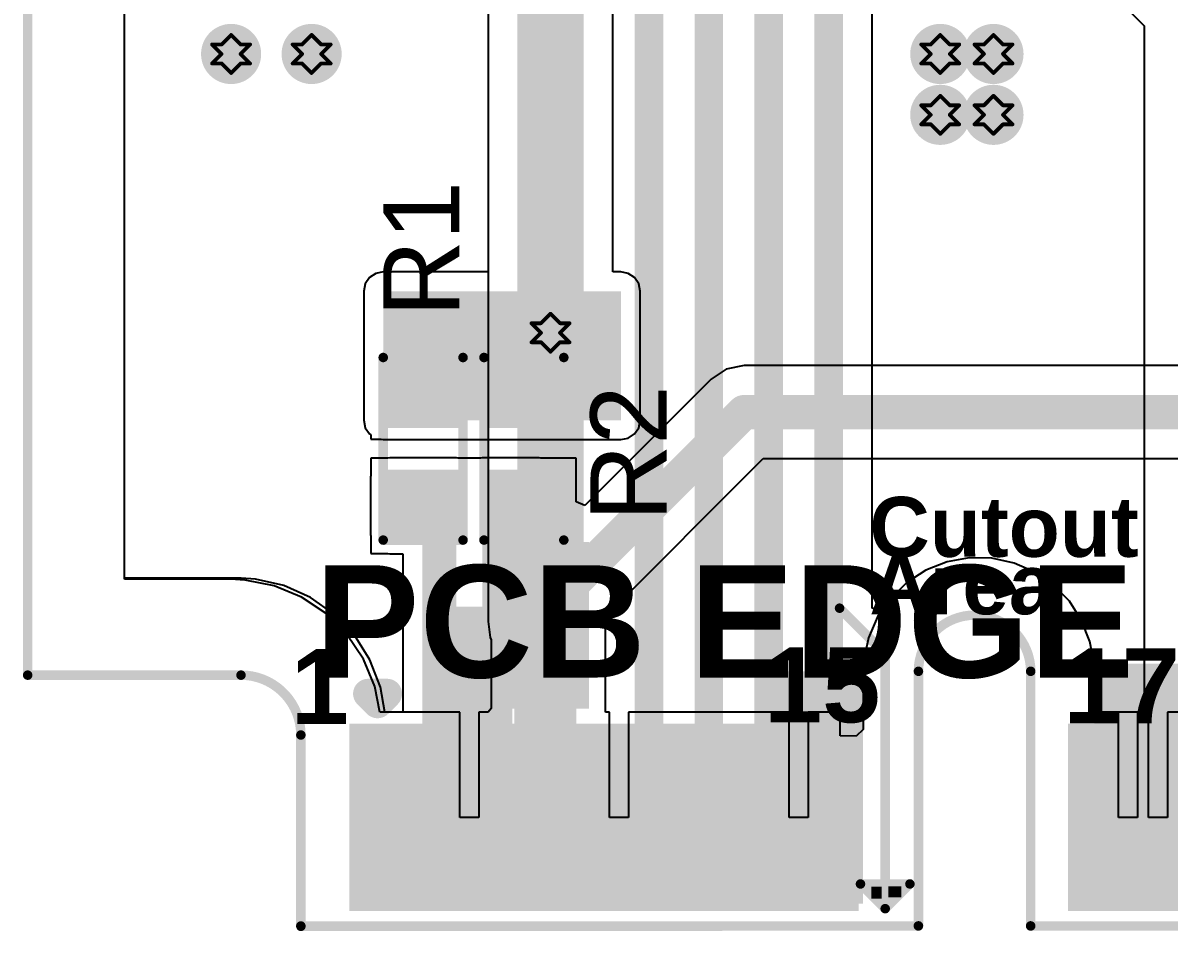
# Model space of a CAD drawing. Header units: inches. Extents: x 0 to 12.7, y -0.1 to 3.5.
# Drawn here: x -0.002 to 0.6, y -0.135 to 0.343 of the extents above; entities that cross this region are included whole.
import ezdxf

# ---------------------------------------------------------------- set-up
doc = ezdxf.new("R2010")
doc.units = ezdxf.units.IN
doc.header["$MEASUREMENT"] = 0
for name, color, linetype in [('Board Outline', 216, 'Continuous'), ('Bottom Layer', 5, 'Continuous'), ('Bottom Paste', 16, 'Continuous'), ('Bottom Solder', 6, 'Continuous'), ('Drill Drawing', 1, 'Continuous'), ('Top Layer', 1, 'Continuous'), ('Top Overlay', 2, 'Continuous'), ('Top Paste', 8, 'Continuous'), ('Top Solder', 216, 'Continuous'), ('Via Holes', 16, 'Continuous')]:
    doc.layers.add(name, color=color, linetype=linetype)
doc.styles.add('Arial', font='', dxfattribs={"height": 0.2})
doc.styles.add('Arial_Bold', font='', dxfattribs={"height": 0.2})
doc.styles.get('Arial').set_extended_font_data('Arial')
doc.styles.get('Arial_Bold').set_extended_font_data('Arial', bold=True)

# ---------------------------------------------------------------- blocks, each defined once
blk = doc.blocks.new('R___0603_2')
at = {"layer": 'Top Layer'}
for points in [[(-0.015, 0.0175), (-0.015, -0.0175), (-0.045, -0.0175), (-0.045, 0.0175)], [(0.045, 0.0175), (0.045, -0.0175), (0.015, -0.0175), (0.015, 0.0175)]]:
    blk.add_hatch(color=1, dxfattribs=at).paths.add_polyline_path(points)
at = {"layer": 'Top Paste'}
for points in [[(-0.015, 0.0175), (-0.015, -0.0175), (-0.045, -0.0175), (-0.045, 0.0175)], [(0.045, 0.0175), (0.045, -0.0175), (0.015, -0.0175), (0.015, 0.0175)]]:
    blk.add_hatch(color=8, dxfattribs=at).paths.add_polyline_path(points)
at = {"layer": 'Top Solder'}
for points in [[(-0.011, 0.0215), (-0.011, -0.0215), (-0.049, -0.0215), (-0.049, 0.0215)], [(0.049, 0.0215), (0.049, -0.0215), (0.011, -0.0215), (0.011, 0.0215)]]:
    blk.add_hatch(color=216, dxfattribs=at).paths.add_polyline_path(points)
at = {"layer": 'Top Overlay', "const_width": 0.005}
for points in [[(-0.048, -0.021), (-0.048, 0.021)], [(0.048, 0.021), (-0.048, 0.021)], [(0.048, -0.021), (0.048, 0.021)], [(0.048, -0.021), (-0.048, -0.021)]]:
    blk.add_lwpolyline(points, dxfattribs=at)
at = {"layer": 'Top Overlay', "const_width": 0.0025}
for points in [[(-0.04925, 0.021, 1), (-0.04675, 0.021, 1)], [(-0.04925, 0.021, 1), (-0.04675, 0.021, 1)], [(0.04675, 0.021, 1), (0.04925, 0.021, 1)], [(0.04675, 0.021, 1), (0.04925, 0.021, 1)], [(-0.04925, -0.021, 1), (-0.04675, -0.021, 1)], [(-0.04925, -0.021, 1), (-0.04675, -0.021, 1)], [(0.04675, -0.021, 1), (0.04925, -0.021, 1)], [(0.04675, -0.021, 1), (0.04925, -0.021, 1)]]:
    blk.add_lwpolyline(points, format="xyb", close=True, dxfattribs=at)
blk = doc.blocks.new('R___0603_3')
at = {"layer": 'Top Layer'}
for points in [[(-0.015, 0.0175), (-0.015, -0.0175), (-0.045, -0.0175), (-0.045, 0.0175)], [(0.045, 0.0175), (0.045, -0.0175), (0.015, -0.0175), (0.015, 0.0175)]]:
    blk.add_hatch(color=1, dxfattribs=at).paths.add_polyline_path(points)
at = {"layer": 'Top Paste'}
for points in [[(-0.015, 0.0175), (-0.015, -0.0175), (-0.045, -0.0175), (-0.045, 0.0175)], [(0.045, 0.0175), (0.045, -0.0175), (0.015, -0.0175), (0.015, 0.0175)]]:
    blk.add_hatch(color=8, dxfattribs=at).paths.add_polyline_path(points)
at = {"layer": 'Top Solder'}
for points in [[(-0.011, 0.0215), (-0.011, -0.0215), (-0.049, -0.0215), (-0.049, 0.0215)], [(0.049, 0.0215), (0.049, -0.0215), (0.011, -0.0215), (0.011, 0.0215)]]:
    blk.add_hatch(color=216, dxfattribs=at).paths.add_polyline_path(points)
at = {"layer": 'Top Overlay', "const_width": 0.005}
for points in [[(-0.048, -0.021), (-0.048, 0.021)], [(0.048, 0.021), (-0.048, 0.021)], [(0.048, -0.021), (0.048, 0.021)], [(0.048, -0.021), (-0.048, -0.021)]]:
    blk.add_lwpolyline(points, dxfattribs=at)
at = {"layer": 'Top Overlay', "const_width": 0.0025}
for points in [[(-0.04925, 0.021, 1), (-0.04675, 0.021, 1)], [(-0.04925, 0.021, 1), (-0.04675, 0.021, 1)], [(0.04675, 0.021, 1), (0.04925, 0.021, 1)], [(0.04675, 0.021, 1), (0.04925, 0.021, 1)], [(-0.04925, -0.021, 1), (-0.04675, -0.021, 1)], [(-0.04925, -0.021, 1), (-0.04675, -0.021, 1)], [(0.04675, -0.021, 1), (0.04925, -0.021, 1)], [(0.04675, -0.021, 1), (0.04925, -0.021, 1)]]:
    blk.add_lwpolyline(points, format="xyb", close=True, dxfattribs=at)
blk = doc.blocks.new('M____PCIE_P___5')
at = {"layer": 'Bottom Layer'}
for points in [[(0.027559, -0.0452756), (0.003937, -0.0452756), (0.003937, 0.0452756), (0.027559, 0.0452756)], [(0.0590551, -0.0452756), (0.0354331, -0.0452756), (0.0354331, 0.0452756), (0.0590551, 0.0452756)], [(0.0905511, -0.0452756), (0.0669291, -0.0452756), (0.0669291, 0.0452756), (0.0905511, 0.0452756)], [(0.1220472, -0.0452756), (0.0984252, -0.0452756), (0.0984252, 0.0452756), (0.1220472, 0.0452756)], [(0.1535433, -0.0452756), (0.1299213, -0.0452756), (0.1299213, 0.0452756), (0.1535433, 0.0452756)], [(0.1850393, -0.0452756), (0.1614173, -0.0452756), (0.1614173, 0.0452756), (0.1850393, 0.0452756)], [(0.2165354, -0.0452756), (0.1929134, -0.0452756), (0.1929134, 0.0452756), (0.2165354, 0.0452756)], [(0.2244094, 0.0452756), (0.2480314, 0.0452756), (0.2480314, -0.0452756), (0.2244094, -0.0452756)], [(0.3818897, 0.0452756), (0.4055117, 0.0452756), (0.4055117, -0.0452756), (0.3818897, -0.0452756)], [(0.4133858, 0.0452756), (0.4370078, 0.0452756), (0.4370078, -0.0452756), (0.4133858, -0.0452756)]]:
    blk.add_hatch(color=5, dxfattribs=at).paths.add_polyline_path(points)
at = {"layer": 'Bottom Paste'}
for points in [[(0.027559, -0.0452756), (0.003937, -0.0452756), (0.003937, 0.0452756), (0.027559, 0.0452756)], [(0.0590551, -0.0452756), (0.0354331, -0.0452756), (0.0354331, 0.0452756), (0.0590551, 0.0452756)], [(0.0905511, -0.0452756), (0.0669291, -0.0452756), (0.0669291, 0.0452756), (0.0905511, 0.0452756)], [(0.1220472, -0.0452756), (0.0984252, -0.0452756), (0.0984252, 0.0452756), (0.1220472, 0.0452756)], [(0.1535433, -0.0452756), (0.1299213, -0.0452756), (0.1299213, 0.0452756), (0.1535433, 0.0452756)], [(0.1850393, -0.0452756), (0.1614173, -0.0452756), (0.1614173, 0.0452756), (0.1850393, 0.0452756)], [(0.2165354, -0.0452756), (0.1929134, -0.0452756), (0.1929134, 0.0452756), (0.2165354, 0.0452756)], [(0.2244094, 0.0452756), (0.2480314, 0.0452756), (0.2480314, -0.0452756), (0.2244094, -0.0452756)], [(0.3818897, 0.0452756), (0.4055117, 0.0452756), (0.4055117, -0.0452756), (0.3818897, -0.0452756)], [(0.4133858, 0.0452756), (0.4370078, 0.0452756), (0.4370078, -0.0452756), (0.4133858, -0.0452756)]]:
    blk.add_hatch(color=16, dxfattribs=at).paths.add_polyline_path(points)
at = {"layer": 'Bottom Solder'}
for points in [[(0.031559, -0.0492756), (-6.3e-05, -0.0492756), (-6.3e-05, 0.0492756), (0.031559, 0.0492756)], [(0.0630551, -0.0492756), (0.0314331, -0.0492756), (0.0314331, 0.0492756), (0.0630551, 0.0492756)], [(0.0945511, -0.0492756), (0.0629291, -0.0492756), (0.0629291, 0.0492756), (0.0945511, 0.0492756)], [(0.1260472, -0.0492756), (0.0944252, -0.0492756), (0.0944252, 0.0492756), (0.1260472, 0.0492756)], [(0.1575433, -0.0492756), (0.1259213, -0.0492756), (0.1259213, 0.0492756), (0.1575433, 0.0492756)], [(0.1890393, -0.0492756), (0.1574173, -0.0492756), (0.1574173, 0.0492756), (0.1890393, 0.0492756)], [(0.2205354, -0.0492756), (0.1889134, -0.0492756), (0.1889134, 0.0492756), (0.2205354, 0.0492756)], [(0.2204094, 0.0492756), (0.2520314, 0.0492756), (0.2520314, -0.0492756), (0.2204094, -0.0492756)], [(0.3778897, 0.0492756), (0.4095117, 0.0492756), (0.4095117, -0.0492756), (0.3778897, -0.0492756)], [(0.4093858, 0.0492756), (0.4410078, 0.0492756), (0.4410078, -0.0492756), (0.4093858, -0.0492756)]]:
    blk.add_hatch(color=6, dxfattribs=at).paths.add_polyline_path(points)
at = {"layer": 'Top Layer'}
for points in [[(-0.011811, 0.0452756), (0.011811, 0.0452756), (0.011811, -0.0452756), (-0.011811, -0.0452756)], [(0.0196851, 0.0452756), (0.0433071, 0.0452756), (0.0433071, -0.0452756), (0.0196851, -0.0452756)], [(0.0511811, 0.0452756), (0.0748031, 0.0452756), (0.0748031, -0.0452756), (0.0511811, -0.0452756)], [(0.0826772, 0.0452756), (0.1062992, 0.0452756), (0.1062992, -0.0452756), (0.0826772, -0.0452756)], [(0.1141733, 0.0452756), (0.1377953, 0.0452756), (0.1377953, -0.0452756), (0.1141733, -0.0452756)], [(0.1456693, 0.0452756), (0.1692913, 0.0452756), (0.1692913, -0.0452756), (0.1456693, -0.0452756)], [(0.1771654, 0.0452756), (0.2007874, 0.0452756), (0.2007874, -0.0452756), (0.1771654, -0.0452756)], [(0.2086614, 0.0452756), (0.2322834, 0.0452756), (0.2322834, -0.0452756), (0.2086614, -0.0452756)], [(0.3661417, 0.0452756), (0.3897637, 0.0452756), (0.3897637, -0.0452756), (0.3661417, -0.0452756)], [(0.3976378, 0.0452756), (0.4212598, 0.0452756), (0.4212598, -0.0452756), (0.3976378, -0.0452756)]]:
    blk.add_hatch(color=1, dxfattribs=at).paths.add_polyline_path(points)
at = {"layer": 'Top Overlay'}
for points in [[(0.2587235, -0.0428185), (0.2642147, -0.0428185), (0.2642147, -0.0363961), (0.2587235, -0.0363961)], [(0.2676963, -0.0420441), (0.2745027, -0.0420441), (0.2745027, -0.0362425), (0.2676963, -0.0362425)]]:
    blk.add_hatch(color=2, dxfattribs=at).paths.add_polyline_path(points)
at = {"layer": 'Top Paste'}
for points in [[(-0.011811, 0.0452756), (0.011811, 0.0452756), (0.011811, -0.0452756), (-0.011811, -0.0452756)], [(0.0196851, 0.0452756), (0.0433071, 0.0452756), (0.0433071, -0.0452756), (0.0196851, -0.0452756)], [(0.0511811, 0.0452756), (0.0748031, 0.0452756), (0.0748031, -0.0452756), (0.0511811, -0.0452756)], [(0.0826772, 0.0452756), (0.1062992, 0.0452756), (0.1062992, -0.0452756), (0.0826772, -0.0452756)], [(0.1141733, 0.0452756), (0.1377953, 0.0452756), (0.1377953, -0.0452756), (0.1141733, -0.0452756)], [(0.1456693, 0.0452756), (0.1692913, 0.0452756), (0.1692913, -0.0452756), (0.1456693, -0.0452756)], [(0.1771654, 0.0452756), (0.2007874, 0.0452756), (0.2007874, -0.0452756), (0.1771654, -0.0452756)], [(0.2086614, 0.0452756), (0.2322834, 0.0452756), (0.2322834, -0.0452756), (0.2086614, -0.0452756)], [(0.3661417, 0.0452756), (0.3897637, 0.0452756), (0.3897637, -0.0452756), (0.3661417, -0.0452756)], [(0.3976378, 0.0452756), (0.4212598, 0.0452756), (0.4212598, -0.0452756), (0.3976378, -0.0452756)]]:
    blk.add_hatch(color=8, dxfattribs=at).paths.add_polyline_path(points)
at = {"layer": 'Top Solder'}
for points in [[(-0.015811, 0.0492756), (0.015811, 0.0492756), (0.015811, -0.0492756), (-0.015811, -0.0492756)], [(0.0156851, 0.0492756), (0.0473071, 0.0492756), (0.0473071, -0.0492756), (0.0156851, -0.0492756)], [(0.0471811, 0.0492756), (0.0788031, 0.0492756), (0.0788031, -0.0492756), (0.0471811, -0.0492756)], [(0.0786772, 0.0492756), (0.1102992, 0.0492756), (0.1102992, -0.0492756), (0.0786772, -0.0492756)], [(0.1101733, 0.0492756), (0.1417953, 0.0492756), (0.1417953, -0.0492756), (0.1101733, -0.0492756)], [(0.1416693, 0.0492756), (0.1732913, 0.0492756), (0.1732913, -0.0492756), (0.1416693, -0.0492756)], [(0.1731654, 0.0492756), (0.2047874, 0.0492756), (0.2047874, -0.0492756), (0.1731654, -0.0492756)], [(0.2046614, 0.0492756), (0.2362834, 0.0492756), (0.2362834, -0.0492756), (0.2046614, -0.0492756)], [(0.3621417, 0.0492756), (0.3937637, 0.0492756), (0.3937637, -0.0492756), (0.3621417, -0.0492756)], [(0.3936378, 0.0492756), (0.4252598, 0.0492756), (0.4252598, -0.0492756), (0.3936378, -0.0492756)]]:
    blk.add_hatch(color=216, dxfattribs=at).paths.add_polyline_path(points)
at = {"layer": 'Top Overlay'}
for points, const_width in [([(0.242, 0.11), (0.266, 0.086)], 0.005), ([(0.266, -0.048), (0.266, 0.086)], 0.005), ([(0.2834841, -0.057067), (0.2834841, 0.076811)], 0.005), ([(0.3425393, -0.0570866), (0.3425393, 0.076811)], 0.005), ([(-0.006, 0.065), (-0.001, 0.06)], 0.015748), ([(-0.006, 0.065), (0.004, 0.065)], 0.015748), ([(-0.001, 0.06), (0.004, 0.065)], 0.015748), ([(-0.0413386, -0.0570866), (-0.0413386, 0.0433071)], 0.005), ([(0.253, -0.035), (0.266, -0.048)], 0.005), ([(0.253, -0.035), (0.279, -0.035)], 0.005), ([(0.266, -0.048), (0.279, -0.035)], 0.005), ([(-0.0413386, -0.0570866), (0.2834645, -0.0570866)], 0.005), ([(0.2834645, -0.0570866), (0.2834841, -0.057067)], 0.005), ([(0.3425393, -0.0570866), (0.9704724, -0.0570866)], 0.005)]:
    blk.add_lwpolyline(points, dxfattribs=dict(at, const_width=const_width))
for points, const_width in [([(0.24075, 0.11, 1), (0.24325, 0.11, 1)], 0.0025), ([(0.26475, 0.086, 1), (0.26725, 0.086, 1)], 0.0025), ([(0.26475, 0.086, 1), (0.26725, 0.086, 1)], 0.0025), ([(0.2822341, 0.076811, 1), (0.2847341, 0.076811, 1)], 0.0025), ([(0.2822341, 0.076811, 1), (0.2847341, 0.076811, 1)], 0.0025), ([(0.3412893, 0.076811, 1), (0.3437893, 0.076811, 1)], 0.0025), ([(0.3412893, 0.076811, 1), (0.3437893, 0.076811, 1)], 0.0025), ([(-0.0740847, 0.0748032, 1), (-0.0715847, 0.0748032, 1)], 0.0025), ([(-0.009937, 0.065, 1), (-0.002063, 0.065, 1)], 0.007874), ([(-0.009937, 0.065, 1), (-0.002063, 0.065, 1)], 0.007874), ([(6.3e-05, 0.065, 1), (0.007937, 0.065, 1)], 0.007874), ([(6.3e-05, 0.065, 1), (0.007937, 0.065, 1)], 0.007874), ([(-0.004937, 0.06, 1), (0.002937, 0.06, 1)], 0.007874), ([(-0.004937, 0.06, 1), (0.002937, 0.06, 1)], 0.007874), ([(-0.0425886, 0.0433071, 1), (-0.0400886, 0.0433071, 1)], 0.0025), ([(-0.0425886, 0.0433071, 1), (-0.0400886, 0.0433071, 1)], 0.0025), ([(0.25175, -0.035, 1), (0.25425, -0.035, 1)], 0.0025), ([(0.25175, -0.035, 1), (0.25425, -0.035, 1)], 0.0025), ([(0.27775, -0.035, 1), (0.28025, -0.035, 1)], 0.0025), ([(0.27775, -0.035, 1), (0.28025, -0.035, 1)], 0.0025), ([(0.26475, -0.048, 1), (0.26725, -0.048, 1)], 0.0025), ([(0.26475, -0.048, 1), (0.26725, -0.048, 1)], 0.0025), ([(0.26475, -0.048, 1), (0.26725, -0.048, 1)], 0.0025), ([(-0.0425886, -0.0570866, 1), (-0.0400886, -0.0570866, 1)], 0.0025), ([(-0.0425886, -0.0570866, 1), (-0.0400886, -0.0570866, 1)], 0.0025), ([(0.2822145, -0.0570866, 1), (0.2847145, -0.0570866, 1)], 0.0025), ([(0.2822145, -0.0570866, 1), (0.2847145, -0.0570866, 1)], 0.0025), ([(0.2822341, -0.057067, 1), (0.2847341, -0.057067, 1)], 0.0025), ([(0.2822341, -0.057067, 1), (0.2847341, -0.057067, 1)], 0.0025), ([(0.3412893, -0.0570866, 1), (0.3437893, -0.0570866, 1)], 0.0025), ([(0.3412893, -0.0570866, 1), (0.3437893, -0.0570866, 1)], 0.0025)]:
    blk.add_lwpolyline(points, format="xyb", close=True, dxfattribs=dict(at, const_width=const_width))
at = {"layer": 'Top Overlay', "const_width": 0.005}
for points in [[(0.2834841, 0.076811, -0.9999999999999999), (0.3425393, 0.076811)], [(-0.0728347, 0.0748032, -0.4142135623730951), (-0.0413386, 0.0433071)]]:
    blk.add_lwpolyline(points, format="xyb", dxfattribs=at)
at = {"layer": 'Top Overlay', "style": 'Arial_Bold'}
for s, height, p in [('Cutout', 0.0314961, (0.2576682, 0.137011)), ('PCB EDGE', 0.0590551, (-0.0339969, 0.0735451)), ('Area', 0.0314961, (0.2576682, 0.1068)), ('1', 0.0393701, (-0.0466722, 0.0490962)), ('15', 0.0393701, (0.2023278, 0.0499798)), ('17', 0.0393701, (0.3598081, 0.049519))]:
    blk.add_text(s, height=height, rotation=360, dxfattribs=at).set_placement(p)

msp = doc.modelspace()

# ---------------------------------------------------------------- hatches: boundary and pattern name
at = {"layer": 'Bottom Layer'}
h = msp.add_hatch(color=5, dxfattribs=at)
edge = h.paths.add_edge_path()
edge.add_arc((0.1070005, 0.3265911), 0.011811, 0, 360)
h = msp.add_hatch(color=5, dxfattribs=at)
edge = h.paths.add_edge_path()
edge.add_arc((0.1493574, 0.3265911), 0.011811, 0, 360)
h = msp.add_hatch(color=5, dxfattribs=at)
edge = h.paths.add_edge_path()
edge.add_arc((0.4800005, 0.3265911), 0.011811, 0, 360)
h = msp.add_hatch(color=5, dxfattribs=at)
edge = h.paths.add_edge_path()
edge.add_arc((0.5080005, 0.3265911), 0.011811, 0, 360)
h = msp.add_hatch(color=5, dxfattribs=at)
edge = h.paths.add_edge_path()
edge.add_arc((0.4800005, 0.2945911), 0.011811, 0, 360)
h = msp.add_hatch(color=5, dxfattribs=at)
edge = h.paths.add_edge_path()
edge.add_arc((0.5080005, 0.2945911), 0.011811, 0, 360)
h = msp.add_hatch(color=5, dxfattribs=at)
edge = h.paths.add_edge_path()
edge.add_arc((0.2750005, 0.1800005), 0.011811, 0, 360)
for points in [[(0.254032, -0.0176223), (0.2952766, -0.0176223), (0.2952766, 0.0700005), (0.254032, 0.0700005)], [(0.2244736, -0.1199995), (0.2410556, -0.1199995), (0.2410556, 0.0360005), (0.2244736, 0.0360005)], [(0.2559696, -0.1199995), (0.2725516, -0.1199995), (0.2725516, 0.0360005), (0.2559696, 0.0360005)]]:
    msp.add_hatch(color=5, dxfattribs=at).paths.add_polyline_path(points)
at = {"layer": 'Bottom Solder'}
h = msp.add_hatch(color=6, dxfattribs=at)
edge = h.paths.add_edge_path()
edge.add_arc((0.1070005, 0.3265911), 0.015811, 0, 360)
h = msp.add_hatch(color=6, dxfattribs=at)
edge = h.paths.add_edge_path()
edge.add_arc((0.1493574, 0.3265911), 0.015811, 0, 360)
h = msp.add_hatch(color=6, dxfattribs=at)
edge = h.paths.add_edge_path()
edge.add_arc((0.4800005, 0.3265911), 0.015811, 0, 360)
h = msp.add_hatch(color=6, dxfattribs=at)
edge = h.paths.add_edge_path()
edge.add_arc((0.5080005, 0.3265911), 0.015811, 0, 360)
h = msp.add_hatch(color=6, dxfattribs=at)
edge = h.paths.add_edge_path()
edge.add_arc((0.4800005, 0.2945911), 0.015811, 0, 360)
h = msp.add_hatch(color=6, dxfattribs=at)
edge = h.paths.add_edge_path()
edge.add_arc((0.5080005, 0.2945911), 0.015811, 0, 360)
h = msp.add_hatch(color=6, dxfattribs=at)
edge = h.paths.add_edge_path()
edge.add_arc((0.2750005, 0.1800005), 0.015811, 0, 360)
at = {"layer": 'Top Layer'}
h = msp.add_hatch(color=1, dxfattribs=at)
edge = h.paths.add_edge_path()
edge.add_arc((0.1070005, 0.3265911), 0.011811, 0, 360)
h = msp.add_hatch(color=1, dxfattribs=at)
edge = h.paths.add_edge_path()
edge.add_arc((0.1493574, 0.3265911), 0.011811, 0, 360)
h = msp.add_hatch(color=1, dxfattribs=at)
edge = h.paths.add_edge_path()
edge.add_arc((0.4800005, 0.3265911), 0.011811, 0, 360)
h = msp.add_hatch(color=1, dxfattribs=at)
edge = h.paths.add_edge_path()
edge.add_arc((0.5080005, 0.3265911), 0.011811, 0, 360)
h = msp.add_hatch(color=1, dxfattribs=at)
edge = h.paths.add_edge_path()
edge.add_arc((0.4800005, 0.2945911), 0.011811, 0, 360)
h = msp.add_hatch(color=1, dxfattribs=at)
edge = h.paths.add_edge_path()
edge.add_arc((0.5080005, 0.2945911), 0.011811, 0, 360)
for points in [[(0.1870005, 0.1340005), (0.3120005, 0.1340005), (0.3120005, 0.2018115), (0.1870005, 0.2018115)], [(0.1905005, 0.0740005), (0.2255005, 0.0740005), (0.2255005, 0.1040005), (0.1905005, 0.1040005)], [(0.2075995, -0.1134282), (0.2255005, -0.1134282), (0.2255005, 0.1040004), (0.2075995, 0.1040004)], [(0.2390955, 0.0740005), (0.2690005, 0.0740005), (0.2690005, 0.1040005), (0.2390955, 0.1040005)], [(0.2390955, -0.1134282), (0.2550005, -0.1134282), (0.2550005, 0.1040004), (0.2390955, 0.1040004)], [(0.3965759, -0.1200771), (0.4394099, -0.1200771), (0.4394099, 0.0020089), (0.3965759, 0.0020089)], [(0.561083, -0.1200771), (0.7519696, -0.1200771), (0.7519696, 0.0059673), (0.561083, 0.0059673)], [(0.5511822, -0.1200771), (0.7610004, -0.1200771), (0.7610004, -0.0295259), (0.5511822, -0.0295259)]]:
    msp.add_hatch(color=1, dxfattribs=at).paths.add_polyline_path(points)
h = msp.add_hatch(color=1, dxfattribs=at)
edge = h.paths.add_edge_path()
edge.add_arc((0.2750005, 0.1800005), 0.011811, 0, 360)
at = {"layer": 'Top Solder'}
h = msp.add_hatch(color=216, dxfattribs=at)
edge = h.paths.add_edge_path()
edge.add_arc((0.1070005, 0.3265911), 0.015811, 0, 360)
h = msp.add_hatch(color=216, dxfattribs=at)
edge = h.paths.add_edge_path()
edge.add_arc((0.1493574, 0.3265911), 0.015811, 0, 360)
h = msp.add_hatch(color=216, dxfattribs=at)
edge = h.paths.add_edge_path()
edge.add_arc((0.4800005, 0.3265911), 0.015811, 0, 360)
h = msp.add_hatch(color=216, dxfattribs=at)
edge = h.paths.add_edge_path()
edge.add_arc((0.5080005, 0.3265911), 0.015811, 0, 360)
h = msp.add_hatch(color=216, dxfattribs=at)
edge = h.paths.add_edge_path()
edge.add_arc((0.4800005, 0.2945911), 0.015811, 0, 360)
h = msp.add_hatch(color=216, dxfattribs=at)
edge = h.paths.add_edge_path()
edge.add_arc((0.5080005, 0.2945911), 0.015811, 0, 360)
h = msp.add_hatch(color=216, dxfattribs=at)
edge = h.paths.add_edge_path()
edge.add_arc((0.2750005, 0.1800005), 0.015811, 0, 360)
at = {"layer": 'Via Holes'}
h = msp.add_hatch(color=7, dxfattribs=at)
edge = h.paths.add_edge_path()
edge.add_arc((0.1070005, 0.3265911), 0.0059055, 0, 360)
h = msp.add_hatch(color=7, dxfattribs=at)
edge = h.paths.add_edge_path()
edge.add_arc((0.1493574, 0.3265911), 0.0059055, 0, 360)
h = msp.add_hatch(color=7, dxfattribs=at)
edge = h.paths.add_edge_path()
edge.add_arc((0.4800005, 0.3265911), 0.0059055, 0, 360)
h = msp.add_hatch(color=7, dxfattribs=at)
edge = h.paths.add_edge_path()
edge.add_arc((0.5080005, 0.3265911), 0.0059055, 0, 360)
h = msp.add_hatch(color=7, dxfattribs=at)
edge = h.paths.add_edge_path()
edge.add_arc((0.4800005, 0.2945911), 0.0059055, 0, 360)
h = msp.add_hatch(color=7, dxfattribs=at)
edge = h.paths.add_edge_path()
edge.add_arc((0.5080005, 0.2945911), 0.0059055, 0, 360)
h = msp.add_hatch(color=7, dxfattribs=at)
edge = h.paths.add_edge_path()
edge.add_arc((0.2750005, 0.1800005), 0.0059055, 0, 360)

# ---------------------------------------------------------------- linework, layer by layer
at = {"layer": 'Board Outline', "const_width": 0.005}
for points in [[(5e-07, 5e-07), (5e-07, 1.9544099)], [(5e-07, 5e-07), (0.1122052, 5e-07)], [(0.4684828, -0.1318494), (0.4685239, 0.0020089)], [(0.527538, -0.1318494), (0.5275791, 0.0020089)], [(0.1437012, -0.1320698), (0.1437012, -0.031495)], [(0.1437012, -0.1320698), (0.4684827, -0.1318887)], [(0.5275379, -0.1318887), (1.1555122, -0.1320698)]]:
    msp.add_lwpolyline(points, dxfattribs=at)
for points in [[(0.4685239, 0.0020089, -0.9999999999999999), (0.5275791, 0.0020089)], [(0.1122052, 1e-06, -0.4142135623730951), (0.1437012, -0.031495)]]:
    msp.add_lwpolyline(points, format="xyb", dxfattribs=at)
at = {"layer": 'Board Outline', "const_width": 0.0025}
for points in [[(-0.0012495, 5e-07, 1), (0.0012505, 5e-07, 1)], [(-0.0012495, 5e-07, 1), (0.0012505, 5e-07, 1)], [(0.1109552, 1e-06, 1), (0.1134552, 1e-06, 1)], [(0.1109552, 5e-07, 1), (0.1134552, 5e-07, 1)], [(0.4672739, 0.0020089, 1), (0.4697739, 0.0020089, 1)], [(0.4672739, 0.0020089, 1), (0.4697739, 0.0020089, 1)], [(0.5263291, 0.0020089, 1), (0.5288291, 0.0020089, 1)], [(0.5263291, 0.0020089, 1), (0.5288291, 0.0020089, 1)], [(0.1424512, -0.031495, 1), (0.1449512, -0.031495, 1)], [(0.1424512, -0.031495, 1), (0.1449512, -0.031495, 1)], [(0.1424512, -0.1320698, 1), (0.1449512, -0.1320698, 1)], [(0.1424512, -0.1320698, 1), (0.1449512, -0.1320698, 1)], [(0.4672327, -0.1318887, 1), (0.4697327, -0.1318887, 1)], [(0.4672328, -0.1318494, 1), (0.4697328, -0.1318494, 1)], [(0.5262879, -0.1318887, 1), (0.5287879, -0.1318887, 1)], [(0.526288, -0.1318494, 1), (0.528788, -0.1318494, 1)]]:
    msp.add_lwpolyline(points, format="xyb", close=True, dxfattribs=at)
at = {"layer": 'Bottom Layer'}
for p, q in [((0.0510005, 0.0503984), (0.0510005, 1.8967295)), ((0.2422201, 1.5338358), (0.2422201, 0.1800005)), ((0.4442011, 0.0352031), (0.4442011, 0.3830696)), ((0.5676565, 0.3610597), (0.5872959, 0.3414203)), ((0.5872959, 0.3414203), (0.5872959, -0.0195259)), ((0.2422201, 0.1800005), (0.2422201, 0.0282048)), ((0.4952832, 0.0616352), (0.4835493, 0.0595022)), ((0.5072078, 0.0614384), (0.4952832, 0.0616352)), ((0.518865, 0.0589192), (0.5072078, 0.0614384)), ((0.4724568, 0.0551212), (0.462432, 0.0486606)), ((0.4835493, 0.0595022), (0.4724568, 0.0551212)), ((0.5298068, 0.0541744), (0.518865, 0.0589192)), ((0.1066035, 0.0503982), (0.0510005, 0.0503984)), ((0.1143822, 0.0500165), (0.1066035, 0.0503982)), ((0.1296409, 0.046982), (0.1143822, 0.0500165)), ((0.462432, 0.0486606), (0.4538601, 0.0403686)), ((0.5396129, 0.0473865), (0.5298068, 0.0541744)), ((0.1440143, 0.0410287), (0.1296409, 0.046982)), ((0.5479064, 0.0388161), (0.5396129, 0.0473865)), ((0.1569499, 0.0323854), (0.1440143, 0.0410287)), ((0.4538601, 0.0403686), (0.4492011, 0.0336408)), ((0.5543689, 0.0287925), (0.5479064, 0.0388161)), ((0.1679505, 0.0213844), (0.1569499, 0.0323854)), ((0.4492011, 0.0336408), (0.4442011, 0.0352031)), ((0.2422201, 0.0282048), (0.2433371, 0.0197206)), ((0.5587519, 0.0177008), (0.5543689, 0.0287925)), ((0.1765932, 0.0084485), (0.1679505, 0.0213844)), ((0.2433371, 0.0197206), (0.2438361, 0.0185159)), ((0.2438361, 0.0185159), (0.2438361, -0.0176222)), ((0.5608871, 0.0059673), (0.5587519, 0.0177008)), ((0.182546, -0.0059251), (0.1765932, 0.0084485)), ((0.5610826, 7e-07), (0.5608871, 0.0059673)), ((0.5610831, 4e-07), (0.5610826, 7e-07)), ((0.561083, 3e-07), (0.5610831, 4e-07)), ((0.561083, -0.0195259), (0.561083, 3e-07)), ((0.1852502, -0.0195259), (0.182546, -0.0059251)), ((0.2438361, -0.0176222), (0.2422738, -0.0195259)), ((0.2272846, -0.0195259), (0.1852502, -0.0195259)), ((0.2272846, -0.0748015), (0.2272846, -0.0195259)), ((0.2422738, -0.0195259), (0.2372846, -0.0195259)), ((0.2372846, -0.0195259), (0.2372846, -0.0748015)), ((0.5737412, -0.0195259), (0.561083, -0.0195259)), ((0.5737412, -0.0748015), (0.5737412, -0.0195259)), ((0.5872959, -0.0195259), (0.5837412, -0.0195259)), ((0.5837412, -0.0195259), (0.5837412, -0.0748015)), ((0.2372846, -0.0748015), (0.2272846, -0.0748015)), ((0.5837412, -0.0748015), (0.5737412, -0.0748015))]:
    msp.add_line(p, q, dxfattribs=at)
for points, const_width in [([(0.2750005, 0.1800005), (0.2750005, 1.5338358)], 0.035), ([(0.3897643, -0.0748009), (0.3897643, 1.0632177)], 0.015), ([(0.4212603, -0.0748009), (0.4212603, 1.0433253)], 0.015), ([(0.3267728, -0.0748015), (0.3267728, 1.0213979)], 0.015), ([(0.3582688, -0.0748015), (0.3582688, 1.0083517)], 0.015), ([(0.2750005, 0.0282048), (0.2750005, 0.1800005)], 0.035)]:
    msp.add_lwpolyline(points, dxfattribs=dict(at, const_width=const_width))
for points, const_width in [([(0.2662505, 0.1800005, 1), (0.2837505, 0.1800005, 1)], 0.0175), ([(0.2662505, 0.1800005, 1), (0.2837505, 0.1800005, 1)], 0.0175), ([(0.2662505, 0.0282048, 1), (0.2837505, 0.0282048, 1)], 0.0175), ([(0.3230228, -0.0748015, 1), (0.3305228, -0.0748015, 1)], 0.0075), ([(0.3545188, -0.0748015, 1), (0.3620188, -0.0748015, 1)], 0.0075), ([(0.3860143, -0.0748009, 1), (0.3935143, -0.0748009, 1)], 0.0075), ([(0.4175103, -0.0748009, 1), (0.4250103, -0.0748009, 1)], 0.0075)]:
    msp.add_lwpolyline(points, format="xyb", close=True, dxfattribs=dict(at, const_width=const_width))
at = {"layer": 'Drill Drawing', "const_width": 0.002}
for points in [[(0.0970005, 0.3315911), (0.1020005, 0.3265911)], [(0.0970005, 0.3315911), (0.1020005, 0.3315911)], [(0.1020005, 0.3315911), (0.1070005, 0.3365911)], [(0.1070005, 0.3365911), (0.1120005, 0.3315911)], [(0.1120005, 0.3315911), (0.1170005, 0.3315911)], [(0.1120005, 0.3265911), (0.1170005, 0.3315911)], [(0.1393574, 0.3315911), (0.1443574, 0.3265911)], [(0.1393574, 0.3315911), (0.1443574, 0.3315911)], [(0.1443574, 0.3315911), (0.1493574, 0.3365911)], [(0.1493574, 0.3365911), (0.1543574, 0.3315911)], [(0.1543574, 0.3315911), (0.1593574, 0.3315911)], [(0.1543574, 0.3265911), (0.1593574, 0.3315911)], [(0.4700005, 0.3315911), (0.4750005, 0.3265911)], [(0.4700005, 0.3315911), (0.4750005, 0.3315911)], [(0.4750005, 0.3315911), (0.4800005, 0.3365911)], [(0.4800005, 0.3365911), (0.4850005, 0.3315911)], [(0.4850005, 0.3315911), (0.4900005, 0.3315911)], [(0.4850005, 0.3265911), (0.4900005, 0.3315911)], [(0.4980005, 0.3315911), (0.5030005, 0.3265911)], [(0.4980005, 0.3315911), (0.5030005, 0.3315911)], [(0.5030005, 0.3315911), (0.5080005, 0.3365911)], [(0.5080005, 0.3365911), (0.5130005, 0.3315911)], [(0.5130005, 0.3315911), (0.5180005, 0.3315911)], [(0.5130005, 0.3265911), (0.5180005, 0.3315911)], [(0.0970005, 0.3215911), (0.1020005, 0.3265911)], [(0.1120005, 0.3265911), (0.1170005, 0.3215911)], [(0.1393574, 0.3215911), (0.1443574, 0.3265911)], [(0.1543574, 0.3265911), (0.1593574, 0.3215911)], [(0.4700005, 0.3215911), (0.4750005, 0.3265911)], [(0.4850005, 0.3265911), (0.4900005, 0.3215911)], [(0.4980005, 0.3215911), (0.5030005, 0.3265911)], [(0.5130005, 0.3265911), (0.5180005, 0.3215911)], [(0.0970005, 0.3215911), (0.1020005, 0.3215911)], [(0.1020005, 0.3215911), (0.1070005, 0.3165911)], [(0.1070005, 0.3165911), (0.1120005, 0.3215911)], [(0.1120005, 0.3215911), (0.1170005, 0.3215911)], [(0.1393574, 0.3215911), (0.1443574, 0.3215911)], [(0.1443574, 0.3215911), (0.1493574, 0.3165911)], [(0.1493574, 0.3165911), (0.1543574, 0.3215911)], [(0.1543574, 0.3215911), (0.1593574, 0.3215911)], [(0.4700005, 0.3215911), (0.4750005, 0.3215911)], [(0.4750005, 0.3215911), (0.4800005, 0.3165911)], [(0.4800005, 0.3165911), (0.4850005, 0.3215911)], [(0.4850005, 0.3215911), (0.4900005, 0.3215911)], [(0.4980005, 0.3215911), (0.5030005, 0.3215911)], [(0.5030005, 0.3215911), (0.5080005, 0.3165911)], [(0.5080005, 0.3165911), (0.5130005, 0.3215911)], [(0.5130005, 0.3215911), (0.5180005, 0.3215911)], [(0.4750005, 0.2995911), (0.4800005, 0.3045911)], [(0.4800005, 0.3045911), (0.4850005, 0.2995911)], [(0.5030005, 0.2995911), (0.5080005, 0.3045911)], [(0.5080005, 0.3045911), (0.5130005, 0.2995911)], [(0.4700005, 0.2995911), (0.4750005, 0.2945911)], [(0.4700005, 0.2995911), (0.4750005, 0.2995911)], [(0.4700005, 0.2895911), (0.4750005, 0.2945911)], [(0.4850005, 0.2995911), (0.4900005, 0.2995911)], [(0.4850005, 0.2945911), (0.4900005, 0.2995911)], [(0.4850005, 0.2945911), (0.4900005, 0.2895911)], [(0.4980005, 0.2995911), (0.5030005, 0.2945911)], [(0.4980005, 0.2995911), (0.5030005, 0.2995911)], [(0.4980005, 0.2895911), (0.5030005, 0.2945911)], [(0.5130005, 0.2995911), (0.5180005, 0.2995911)], [(0.5130005, 0.2945911), (0.5180005, 0.2995911)], [(0.5130005, 0.2945911), (0.5180005, 0.2895911)], [(0.4700005, 0.2895911), (0.4750005, 0.2895911)], [(0.4750005, 0.2895911), (0.4800005, 0.2845911)], [(0.4800005, 0.2845911), (0.4850005, 0.2895911)], [(0.4850005, 0.2895911), (0.4900005, 0.2895911)], [(0.4980005, 0.2895911), (0.5030005, 0.2895911)], [(0.5030005, 0.2895911), (0.5080005, 0.2845911)], [(0.5080005, 0.2845911), (0.5130005, 0.2895911)], [(0.5130005, 0.2895911), (0.5180005, 0.2895911)], [(0.2700005, 0.1850005), (0.2750005, 0.1900005)], [(0.2750005, 0.1900005), (0.2800005, 0.1850005)], [(0.2650005, 0.1850005), (0.2700005, 0.1800005)], [(0.2650005, 0.1850005), (0.2700005, 0.1850005)], [(0.2650005, 0.1750005), (0.2700005, 0.1800005)], [(0.2800005, 0.1850005), (0.2850005, 0.1850005)], [(0.2800005, 0.1800005), (0.2850005, 0.1850005)], [(0.2800005, 0.1800005), (0.2850005, 0.1750005)], [(0.2650005, 0.1750005), (0.2700005, 0.1750005)], [(0.2700005, 0.1750005), (0.2750005, 0.1700005)], [(0.2750005, 0.1700005), (0.2800005, 0.1750005)], [(0.2800005, 0.1750005), (0.2850005, 0.1750005)]]:
    msp.add_lwpolyline(points, dxfattribs=at)
at = {"layer": 'Drill Drawing', "const_width": 0.001}
for points in [[(0.0965005, 0.3315911, 1), (0.0975005, 0.3315911, 1)], [(0.0965005, 0.3315911, 1), (0.0975005, 0.3315911, 1)], [(0.1015005, 0.3315911, 1), (0.1025005, 0.3315911, 1)], [(0.1015005, 0.3315911, 1), (0.1025005, 0.3315911, 1)], [(0.1065005, 0.3365911, 1), (0.1075005, 0.3365911, 1)], [(0.1065005, 0.3365911, 1), (0.1075005, 0.3365911, 1)], [(0.1115005, 0.3315911, 1), (0.1125005, 0.3315911, 1)], [(0.1115005, 0.3315911, 1), (0.1125005, 0.3315911, 1)], [(0.1165005, 0.3315911, 1), (0.1175005, 0.3315911, 1)], [(0.1165005, 0.3315911, 1), (0.1175005, 0.3315911, 1)], [(0.1388574, 0.3315911, 1), (0.1398574, 0.3315911, 1)], [(0.1388574, 0.3315911, 1), (0.1398574, 0.3315911, 1)], [(0.1438574, 0.3315911, 1), (0.1448574, 0.3315911, 1)], [(0.1438574, 0.3315911, 1), (0.1448574, 0.3315911, 1)], [(0.1488574, 0.3365911, 1), (0.1498574, 0.3365911, 1)], [(0.1488574, 0.3365911, 1), (0.1498574, 0.3365911, 1)], [(0.1538574, 0.3315911, 1), (0.1548574, 0.3315911, 1)], [(0.1538574, 0.3315911, 1), (0.1548574, 0.3315911, 1)], [(0.1588574, 0.3315911, 1), (0.1598574, 0.3315911, 1)], [(0.1588574, 0.3315911, 1), (0.1598574, 0.3315911, 1)], [(0.4695005, 0.3315911, 1), (0.4705005, 0.3315911, 1)], [(0.4695005, 0.3315911, 1), (0.4705005, 0.3315911, 1)], [(0.4745005, 0.3315911, 1), (0.4755005, 0.3315911, 1)], [(0.4745005, 0.3315911, 1), (0.4755005, 0.3315911, 1)], [(0.4795005, 0.3365911, 1), (0.4805005, 0.3365911, 1)], [(0.4795005, 0.3365911, 1), (0.4805005, 0.3365911, 1)], [(0.4845005, 0.3315911, 1), (0.4855005, 0.3315911, 1)], [(0.4845005, 0.3315911, 1), (0.4855005, 0.3315911, 1)], [(0.4895005, 0.3315911, 1), (0.4905005, 0.3315911, 1)], [(0.4895005, 0.3315911, 1), (0.4905005, 0.3315911, 1)], [(0.4975005, 0.3315911, 1), (0.4985005, 0.3315911, 1)], [(0.4975005, 0.3315911, 1), (0.4985005, 0.3315911, 1)], [(0.5025005, 0.3315911, 1), (0.5035005, 0.3315911, 1)], [(0.5025005, 0.3315911, 1), (0.5035005, 0.3315911, 1)], [(0.5075005, 0.3365911, 1), (0.5085005, 0.3365911, 1)], [(0.5075005, 0.3365911, 1), (0.5085005, 0.3365911, 1)], [(0.5125005, 0.3315911, 1), (0.5135005, 0.3315911, 1)], [(0.5125005, 0.3315911, 1), (0.5135005, 0.3315911, 1)], [(0.5175005, 0.3315911, 1), (0.5185005, 0.3315911, 1)], [(0.5175005, 0.3315911, 1), (0.5185005, 0.3315911, 1)], [(0.1015005, 0.3265911, 1), (0.1025005, 0.3265911, 1)], [(0.1015005, 0.3265911, 1), (0.1025005, 0.3265911, 1)], [(0.1115005, 0.3265911, 1), (0.1125005, 0.3265911, 1)], [(0.1115005, 0.3265911, 1), (0.1125005, 0.3265911, 1)], [(0.1438574, 0.3265911, 1), (0.1448574, 0.3265911, 1)], [(0.1438574, 0.3265911, 1), (0.1448574, 0.3265911, 1)], [(0.1538574, 0.3265911, 1), (0.1548574, 0.3265911, 1)], [(0.1538574, 0.3265911, 1), (0.1548574, 0.3265911, 1)], [(0.4745005, 0.3265911, 1), (0.4755005, 0.3265911, 1)], [(0.4745005, 0.3265911, 1), (0.4755005, 0.3265911, 1)], [(0.4845005, 0.3265911, 1), (0.4855005, 0.3265911, 1)], [(0.4845005, 0.3265911, 1), (0.4855005, 0.3265911, 1)], [(0.5025005, 0.3265911, 1), (0.5035005, 0.3265911, 1)], [(0.5025005, 0.3265911, 1), (0.5035005, 0.3265911, 1)], [(0.5125005, 0.3265911, 1), (0.5135005, 0.3265911, 1)], [(0.5125005, 0.3265911, 1), (0.5135005, 0.3265911, 1)], [(0.0965005, 0.3215911, 1), (0.0975005, 0.3215911, 1)], [(0.0965005, 0.3215911, 1), (0.0975005, 0.3215911, 1)], [(0.1015005, 0.3215911, 1), (0.1025005, 0.3215911, 1)], [(0.1015005, 0.3215911, 1), (0.1025005, 0.3215911, 1)], [(0.1115005, 0.3215911, 1), (0.1125005, 0.3215911, 1)], [(0.1115005, 0.3215911, 1), (0.1125005, 0.3215911, 1)], [(0.1165005, 0.3215911, 1), (0.1175005, 0.3215911, 1)], [(0.1165005, 0.3215911, 1), (0.1175005, 0.3215911, 1)], [(0.1388574, 0.3215911, 1), (0.1398574, 0.3215911, 1)], [(0.1388574, 0.3215911, 1), (0.1398574, 0.3215911, 1)], [(0.1438574, 0.3215911, 1), (0.1448574, 0.3215911, 1)], [(0.1438574, 0.3215911, 1), (0.1448574, 0.3215911, 1)], [(0.1538574, 0.3215911, 1), (0.1548574, 0.3215911, 1)], [(0.1538574, 0.3215911, 1), (0.1548574, 0.3215911, 1)], [(0.1588574, 0.3215911, 1), (0.1598574, 0.3215911, 1)], [(0.1588574, 0.3215911, 1), (0.1598574, 0.3215911, 1)], [(0.4695005, 0.3215911, 1), (0.4705005, 0.3215911, 1)], [(0.4695005, 0.3215911, 1), (0.4705005, 0.3215911, 1)], [(0.4745005, 0.3215911, 1), (0.4755005, 0.3215911, 1)], [(0.4745005, 0.3215911, 1), (0.4755005, 0.3215911, 1)], [(0.4845005, 0.3215911, 1), (0.4855005, 0.3215911, 1)], [(0.4845005, 0.3215911, 1), (0.4855005, 0.3215911, 1)], [(0.4895005, 0.3215911, 1), (0.4905005, 0.3215911, 1)], [(0.4895005, 0.3215911, 1), (0.4905005, 0.3215911, 1)], [(0.4975005, 0.3215911, 1), (0.4985005, 0.3215911, 1)], [(0.4975005, 0.3215911, 1), (0.4985005, 0.3215911, 1)], [(0.5025005, 0.3215911, 1), (0.5035005, 0.3215911, 1)], [(0.5025005, 0.3215911, 1), (0.5035005, 0.3215911, 1)], [(0.5125005, 0.3215911, 1), (0.5135005, 0.3215911, 1)], [(0.5125005, 0.3215911, 1), (0.5135005, 0.3215911, 1)], [(0.5175005, 0.3215911, 1), (0.5185005, 0.3215911, 1)], [(0.5175005, 0.3215911, 1), (0.5185005, 0.3215911, 1)], [(0.1065005, 0.3165911, 1), (0.1075005, 0.3165911, 1)], [(0.1065005, 0.3165911, 1), (0.1075005, 0.3165911, 1)], [(0.1488574, 0.3165911, 1), (0.1498574, 0.3165911, 1)], [(0.1488574, 0.3165911, 1), (0.1498574, 0.3165911, 1)], [(0.4795005, 0.3165911, 1), (0.4805005, 0.3165911, 1)], [(0.4795005, 0.3165911, 1), (0.4805005, 0.3165911, 1)], [(0.5075005, 0.3165911, 1), (0.5085005, 0.3165911, 1)], [(0.5075005, 0.3165911, 1), (0.5085005, 0.3165911, 1)], [(0.4795005, 0.3045911, 1), (0.4805005, 0.3045911, 1)], [(0.4795005, 0.3045911, 1), (0.4805005, 0.3045911, 1)], [(0.5075005, 0.3045911, 1), (0.5085005, 0.3045911, 1)], [(0.5075005, 0.3045911, 1), (0.5085005, 0.3045911, 1)], [(0.4695005, 0.2995911, 1), (0.4705005, 0.2995911, 1)], [(0.4695005, 0.2995911, 1), (0.4705005, 0.2995911, 1)], [(0.4745005, 0.2995911, 1), (0.4755005, 0.2995911, 1)], [(0.4745005, 0.2995911, 1), (0.4755005, 0.2995911, 1)], [(0.4745005, 0.2945911, 1), (0.4755005, 0.2945911, 1)], [(0.4745005, 0.2945911, 1), (0.4755005, 0.2945911, 1)], [(0.4845005, 0.2995911, 1), (0.4855005, 0.2995911, 1)], [(0.4845005, 0.2995911, 1), (0.4855005, 0.2995911, 1)], [(0.4845005, 0.2945911, 1), (0.4855005, 0.2945911, 1)], [(0.4845005, 0.2945911, 1), (0.4855005, 0.2945911, 1)], [(0.4895005, 0.2995911, 1), (0.4905005, 0.2995911, 1)], [(0.4895005, 0.2995911, 1), (0.4905005, 0.2995911, 1)], [(0.4975005, 0.2995911, 1), (0.4985005, 0.2995911, 1)], [(0.4975005, 0.2995911, 1), (0.4985005, 0.2995911, 1)], [(0.5025005, 0.2995911, 1), (0.5035005, 0.2995911, 1)], [(0.5025005, 0.2995911, 1), (0.5035005, 0.2995911, 1)], [(0.5025005, 0.2945911, 1), (0.5035005, 0.2945911, 1)], [(0.5025005, 0.2945911, 1), (0.5035005, 0.2945911, 1)], [(0.5125005, 0.2995911, 1), (0.5135005, 0.2995911, 1)], [(0.5125005, 0.2995911, 1), (0.5135005, 0.2995911, 1)], [(0.5125005, 0.2945911, 1), (0.5135005, 0.2945911, 1)], [(0.5125005, 0.2945911, 1), (0.5135005, 0.2945911, 1)], [(0.5175005, 0.2995911, 1), (0.5185005, 0.2995911, 1)], [(0.5175005, 0.2995911, 1), (0.5185005, 0.2995911, 1)], [(0.4695005, 0.2895911, 1), (0.4705005, 0.2895911, 1)], [(0.4695005, 0.2895911, 1), (0.4705005, 0.2895911, 1)], [(0.4745005, 0.2895911, 1), (0.4755005, 0.2895911, 1)], [(0.4745005, 0.2895911, 1), (0.4755005, 0.2895911, 1)], [(0.4845005, 0.2895911, 1), (0.4855005, 0.2895911, 1)], [(0.4845005, 0.2895911, 1), (0.4855005, 0.2895911, 1)], [(0.4895005, 0.2895911, 1), (0.4905005, 0.2895911, 1)], [(0.4895005, 0.2895911, 1), (0.4905005, 0.2895911, 1)], [(0.4975005, 0.2895911, 1), (0.4985005, 0.2895911, 1)], [(0.4975005, 0.2895911, 1), (0.4985005, 0.2895911, 1)], [(0.5025005, 0.2895911, 1), (0.5035005, 0.2895911, 1)], [(0.5025005, 0.2895911, 1), (0.5035005, 0.2895911, 1)], [(0.5125005, 0.2895911, 1), (0.5135005, 0.2895911, 1)], [(0.5125005, 0.2895911, 1), (0.5135005, 0.2895911, 1)], [(0.5175005, 0.2895911, 1), (0.5185005, 0.2895911, 1)], [(0.5175005, 0.2895911, 1), (0.5185005, 0.2895911, 1)], [(0.4795005, 0.2845911, 1), (0.4805005, 0.2845911, 1)], [(0.4795005, 0.2845911, 1), (0.4805005, 0.2845911, 1)], [(0.5075005, 0.2845911, 1), (0.5085005, 0.2845911, 1)], [(0.5075005, 0.2845911, 1), (0.5085005, 0.2845911, 1)], [(0.2745005, 0.1900005, 1), (0.2755005, 0.1900005, 1)], [(0.2745005, 0.1900005, 1), (0.2755005, 0.1900005, 1)], [(0.2645005, 0.1850005, 1), (0.2655005, 0.1850005, 1)], [(0.2645005, 0.1850005, 1), (0.2655005, 0.1850005, 1)], [(0.2695005, 0.1850005, 1), (0.2705005, 0.1850005, 1)], [(0.2695005, 0.1850005, 1), (0.2705005, 0.1850005, 1)], [(0.2695005, 0.1800005, 1), (0.2705005, 0.1800005, 1)], [(0.2695005, 0.1800005, 1), (0.2705005, 0.1800005, 1)], [(0.2795005, 0.1850005, 1), (0.2805005, 0.1850005, 1)], [(0.2795005, 0.1850005, 1), (0.2805005, 0.1850005, 1)], [(0.2795005, 0.1800005, 1), (0.2805005, 0.1800005, 1)], [(0.2795005, 0.1800005, 1), (0.2805005, 0.1800005, 1)], [(0.2845005, 0.1850005, 1), (0.2855005, 0.1850005, 1)], [(0.2845005, 0.1850005, 1), (0.2855005, 0.1850005, 1)], [(0.2645005, 0.1750005, 1), (0.2655005, 0.1750005, 1)], [(0.2645005, 0.1750005, 1), (0.2655005, 0.1750005, 1)], [(0.2695005, 0.1750005, 1), (0.2705005, 0.1750005, 1)], [(0.2695005, 0.1750005, 1), (0.2705005, 0.1750005, 1)], [(0.2795005, 0.1750005, 1), (0.2805005, 0.1750005, 1)], [(0.2795005, 0.1750005, 1), (0.2805005, 0.1750005, 1)], [(0.2845005, 0.1750005, 1), (0.2855005, 0.1750005, 1)], [(0.2845005, 0.1750005, 1), (0.2855005, 0.1750005, 1)], [(0.2745005, 0.1700005, 1), (0.2755005, 0.1700005, 1)], [(0.2745005, 0.1700005, 1), (0.2755005, 0.1700005, 1)]]:
    msp.add_lwpolyline(points, format="xyb", close=True, dxfattribs=at)
at = {"layer": 'Top Layer'}
for p, q in [((0.0510005, 0.0510005), (0.0510005, 1.8967295)), ((0.2422201, 0.8972345), (0.2422201, 0.2120074)), ((0.3077809, 0.2120074), (0.3077809, 0.8836565)), ((0.1830987, 0.2112313), (0.1797909, 0.2090211)), ((0.1870005, 0.2120074), (0.1830987, 0.2112313)), ((0.2422201, 0.2120074), (0.1870005, 0.2120074)), ((0.3120005, 0.2120074), (0.3077809, 0.2120074)), ((0.3159023, 0.2112313), (0.3120005, 0.2120074)), ((0.3192101, 0.2090211), (0.3159023, 0.2112313)), ((0.1775807, 0.2057133), (0.1768046, 0.2018115)), ((0.1797909, 0.2090211), (0.1775807, 0.2057133)), ((0.3214203, 0.2057133), (0.3192101, 0.2090211)), ((0.3221964, 0.2018115), (0.3214203, 0.2057133)), ((0.1768046, 0.2018115), (0.1768046, 0.1340005)), ((0.3221964, 0.1340005), (0.3221964, 0.2018115)), ((0.3768051, 0.1627738), (0.3674408, 0.1609111)), ((0.7747119, 0.1627738), (0.3768051, 0.1627738)), ((0.3674408, 0.1609111), (0.3595021, 0.1556067)), ((0.3595021, 0.1556067), (0.2931199, 0.0892245)), ((0.1768046, 0.1340005), (0.1775807, 0.1300987)), ((0.3214203, 0.1300987), (0.3221964, 0.1340005)), ((0.1775807, 0.1300987), (0.1797909, 0.1267909)), ((0.1797909, 0.1267909), (0.1805005, 0.1263168)), ((0.3159023, 0.1245807), (0.3192101, 0.1267909)), ((0.3192101, 0.1267909), (0.3214203, 0.1300987)), ((0.1805005, 0.1263168), (0.1805005, 0.1240005)), ((0.1805005, 0.1240005), (0.1860156, 0.1240005)), ((0.1860156, 0.1240005), (0.1870005, 0.1238046)), ((0.1870005, 0.1238046), (0.3120005, 0.1238046)), ((0.3120005, 0.1238046), (0.3159023, 0.1245807)), ((0.1895156, 0.1140005), (0.1805005, 0.1140005)), ((0.1805005, 0.1140005), (0.1805005, 0.1049854)), ((0.1905005, 0.1141964), (0.1895156, 0.1140005)), ((0.2255005, 0.1141964), (0.1905005, 0.1141964)), ((0.2264854, 0.1140005), (0.2255005, 0.1141964)), ((0.2381106, 0.1140005), (0.2264854, 0.1140005)), ((0.2390955, 0.1141964), (0.2381106, 0.1140005)), ((0.2690005, 0.1141964), (0.2390955, 0.1141964)), ((0.2699854, 0.1140005), (0.2690005, 0.1141964)), ((0.2885005, 0.1140005), (0.2699854, 0.1140005)), ((0.2885005, 0.0911379), (0.2885005, 0.1140005)), ((0.3039983, 0.0308908), (0.386941, 0.1138334)), ((0.386941, 0.1138334), (0.7848477, 0.1138334)), ((0.1805005, 0.1049854), (0.1803046, 0.1040005)), ((0.1803046, 0.1040005), (0.1803046, 0.0740005)), ((0.2931199, 0.0892245), (0.2885005, 0.0911379)), ((0.1803046, 0.0740005), (0.1805005, 0.0730156)), ((0.1805005, 0.0730156), (0.1805005, 0.0640005)), ((0.1805005, 0.0640005), (0.1895156, 0.0640005)), ((0.1895156, 0.0640005), (0.1905005, 0.0638046)), ((0.1905005, 0.0638046), (0.1974036, 0.0638046)), ((0.1974036, 0.0638046), (0.1974036, -0.0195259)), ((0.4952832, 0.0616355), (0.4835493, 0.0595025)), ((0.5072079, 0.0614387), (0.4952832, 0.0616355)), ((0.5188651, 0.0589195), (0.5072079, 0.0614387)), ((0.4724568, 0.0551214), (0.462432, 0.0486608)), ((0.4835493, 0.0595025), (0.4724568, 0.0551214)), ((0.5298069, 0.0541747), (0.5188651, 0.0589195)), ((0.1122051, 0.0510004), (0.0510005, 0.0510005)), ((0.1198473, 0.050435), (0.1122051, 0.0510004)), ((0.1347823, 0.0470775), (0.1198473, 0.050435)), ((0.462432, 0.0486608), (0.45386, 0.0403688)), ((0.539613, 0.0473868), (0.5298069, 0.0541747)), ((0.1487752, 0.0408707), (0.1347823, 0.0470775)), ((0.5479066, 0.0388163), (0.539613, 0.0473868)), ((0.1612883, 0.0320531), (0.1487752, 0.0408707)), ((0.45386, 0.0403688), (0.4470702, 0.0305639)), ((0.5543691, 0.0287927), (0.5479066, 0.0388163)), ((0.1718405, 0.0209636), (0.1612883, 0.0320531)), ((0.3039983, -0.0195259), (0.3039983, 0.0308908)), ((0.4470702, 0.0305639), (0.4423235, 0.019623)), ((0.5587521, 0.017701), (0.5543691, 0.0287927)), ((0.1800263, 0.0080283), (0.1718405, 0.0209636)), ((0.4423235, 0.019623), (0.4398022, 0.0079662)), ((0.5608873, 0.0059674), (0.5587521, 0.017701)), ((0.185531, -0.0062554), (0.1800263, 0.0080283)), ((0.4398022, 0.0079662), (0.4394098, 0.0020088)), ((0.4394098, 0.0020088), (0.4394099, -0.0285129)), ((0.5610828, 6e-07), (0.5608873, 0.0059674)), ((0.5610831, 4e-07), (0.5610828, 6e-07)), ((0.561083, -0.0195259), (0.561083, 4e-07)), ((0.561083, 4e-07), (0.5610831, 4e-07)), ((0.1878292, -0.0195259), (0.185531, -0.0062554)), ((0.1974036, -0.0195259), (0.1878292, -0.0195259)), ((0.3060248, -0.0195259), (0.3039983, -0.0195259)), ((0.3060248, -0.0748015), (0.3060248, -0.0195259)), ((0.4005129, -0.0195259), (0.3160248, -0.0195259)), ((0.3160248, -0.0195259), (0.3160248, -0.0748015)), ((0.4005129, -0.0748015), (0.4005129, -0.0195259)), ((0.4273239, -0.0195259), (0.4105129, -0.0195259)), ((0.4105129, -0.0195259), (0.4105129, -0.0748015)), ((0.4273239, -0.0319225), (0.4273239, -0.0195259)), ((0.5894893, -0.0195259), (0.561083, -0.0195259)), ((0.5894893, -0.0748015), (0.5894893, -0.0195259)), ((0.8524634, -0.0195259), (0.5994893, -0.0195259)), ((0.5994893, -0.0195259), (0.5994893, -0.0748015)), ((0.4394099, -0.0285129), (0.4358528, -0.0320268)), ((0.4358528, -0.0320268), (0.4273239, -0.0319225)), ((0.3160248, -0.0748015), (0.3060248, -0.0748015)), ((0.4105129, -0.0748015), (0.4005129, -0.0748015)), ((0.5994893, -0.0748015), (0.5894893, -0.0748015))]:
    msp.add_line(p, q, dxfattribs=at)
for points, const_width in [([(0.2750005, 0.1800005), (0.2750005, 0.8972345)], 0.035), ([(0.2795281, 0.0410266), (0.3768051, 0.1383036)], 0.018), ([(0.3768051, 0.1383036), (0.7848477, 0.1383036)], 0.018), ([(0.2795281, -0.0748026), (0.2795281, 0.0410266)], 0.018), ([(0.5629926, -0.0748026), (0.5629966, -0.0747986)], 0.022)]:
    msp.add_lwpolyline(points, dxfattribs=dict(at, const_width=const_width))
for points, const_width in [([(0.2662505, 0.1800005, 1), (0.2837505, 0.1800005, 1)], 0.0175), ([(0.3723051, 0.1383036, 1), (0.3813051, 0.1383036, 1)], 0.009), ([(0.3723051, 0.1383036, 1), (0.3813051, 0.1383036, 1)], 0.009), ([(0.2750281, 0.0410266, 1), (0.2840281, 0.0410266, 1)], 0.009), ([(0.2750281, 0.0410266, 1), (0.2840281, 0.0410266, 1)], 0.009), ([(0.2750281, -0.0748026, 1), (0.2840281, -0.0748026, 1)], 0.009), ([(0.5574926, -0.0748026, 1), (0.5684926, -0.0748026, 1)], 0.011), ([(0.5574966, -0.0747986, 1), (0.5684966, -0.0747986, 1)], 0.011)]:
    msp.add_lwpolyline(points, format="xyb", close=True, dxfattribs=dict(at, const_width=const_width))

# ---------------------------------------------------------------- block references
at = {"rotation": 270}
for name, p in [('R___0603_3', (0.2080005, 0.1190005)), ('R___0603_2', (0.2610005, 0.1190005))]:
    msp.add_blockref(name, p, dxfattribs=at)
msp.add_blockref('M____PCIE_P___5', (0.1850405, -0.0748015))

# ---------------------------------------------------------------- texts
at = {"layer": 'Top Overlay', "style": 'Arial'}
for s, p in [('R1', (0.226994, 0.1883425)), ('R2', (0.3360183, 0.0808739))]:
    msp.add_text(s, height=0.04, rotation=90, dxfattribs=at).set_placement(p)

doc.saveas('drawing.dxf')
